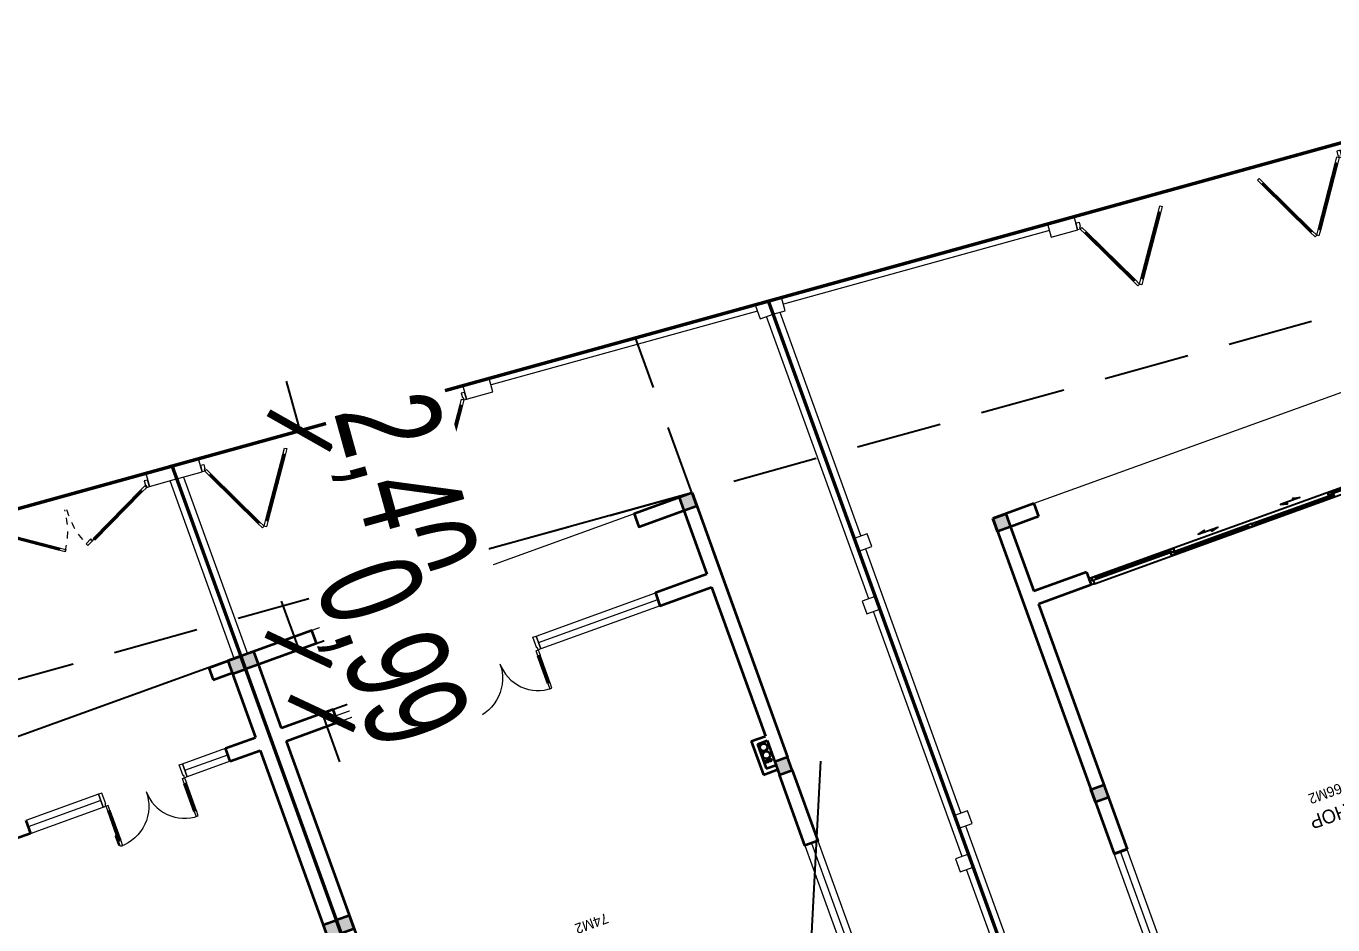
# Model space of a CAD drawing. Header units: metres. Extents: x 568336 to 569219, y 2065964 to 2066430.
# Drawn here: x 568559.38 to 568578.45, y 2066414.59 to 2066427.7 of the extents above; entities that cross this region are included whole.
import ezdxf

# ---------------------------------------------------------------- set-up
doc = ezdxf.new("R2010")
doc.units = ezdxf.units.M
doc.linetypes.add('$AUDIT_BAD_LTYPE2', pattern=[0])
doc.linetypes.add('HIDDEN', pattern=[0.375, 0.25, -0.125])
doc.layers.get('0').update_dxf_attribs({"linetype": 'CONTINUOUS'})
doc.layers.get('DEFPOINTS').update_dxf_attribs({"linetype": 'CONTINUOUS'})
for name, color, linetype, lineweight in [('-CONCRETE', 1, 'CONTINUOUS', 35), ('-DIM', 9, 'CONTINUOUS', 13), ('-DOOR', 137, 'CONTINUOUS', 9), ('-LINE1', 7, 'CONTINUOUS', 18), ('-WALL', 4, 'CONTINUOUS', 35), ('EC-Thiet bi', 8, 'CONTINUOUS', 25), ('TEXT25', 2, 'CONTINUOUS', 13)]:
    doc.layers.add(name, color=color, linetype=linetype, lineweight=lineweight)
for name, color, linetype in [('-RANH GIOI LO DAT', 12, 'CONTINUOUS'), ('APOLIC', 7, 'CONTINUOUS'), ('RANHGIOI', 2, 'HIDDEN')]:
    doc.layers.add(name, color=color, linetype=linetype)
doc.styles.add('KTHUOC', font='', dxfattribs={"width": 0.8})
doc.styles.add('SVN_AVO_thuong', font='')
doc.styles.add('T1', font='', dxfattribs={"height": 200})
doc.styles.get('KTHUOC').set_extended_font_data('.VnArial NarrowH')
doc.styles.get('SVN_AVO_thuong').set_extended_font_data('SVN-Avo')
doc.styles.get('T1').set_extended_font_data('VNgeometric Light')
doc.dimstyles.new('tien', dxfattribs={"dimscale": 0, "dimtxt": 1.5, "dimasz": 0.75, "dimexe": 0.45, "dimexo": 0, "dimgap": 0.25, "dimtad": 1, "dimzin": 1, "dimtxsty": 'KTHUOC', "dimblk1": 'ARCHTICK', "dimblk2": 'ARCHTICK', "dimsah": 1, "dimcen": 1, "dimdle": 0.45, "dimclrd": 37, "dimclre": 37, "dimclrt": 7, "dimaunit": 1, "dimadec": 0, "dimazin": 0, "dimtfac": 1, "dimtix": 1, "dimtofl": 0, "dimtmove": 2, "dimatfit": 3, "dimldrblk": 'ARCHTICK', "dimfxl": 1, "dimtfill": 1, "dimtolj": 1, "dimtzin": 1, "dimarcsym": 0})

# ---------------------------------------------------------------- blocks, each defined once
blk = doc.blocks.new('A$C5C575821')
at = {"layer": '-CONCRETE'}
h = blk.add_hatch(color=256, dxfattribs=at)
h.dxf.hatch_style = 1
h.paths.add_polyline_path([(0, 200), (0, 0), (200, 0), (200, 200)])
blk.add_lwpolyline([(0, 0), (200, 0), (200, 200), (0, 200)], close=True, dxfattribs=at)
blk = doc.blocks.new('*U43')
at = {"color": 8, "ltscale": 100}
for p, q in [((50, 100), (4969, 100)), ((50, 0), (4969, 0))]:
    blk.add_line(p, q, dxfattribs=at)
at = {"ltscale": 100}
for p, q in [((105, 45), (1245, 45)), ((1245, 10), (105, 10)), ((1315, 90), (2440, 90)), ((2440, 55), (1315, 55)), ((3704, 90), (2580, 90)), ((2580, 55), (3704, 55)), ((4914, 45), (3774, 45)), ((3774, 10), (4914, 10))]:
    blk.add_line(p, q, dxfattribs=at)
for points in [[(50, 100), (0, 100), (0, 0), (50, 0), (50, 10), (35, 10), (35, 45), (50, 45)], [(5019, 0), (4969, 0), (4969, 10), (4984, 10), (4984, 45), (4969, 45), (4969, 100), (5019, 100)]]:
    blk.add_lwpolyline(points, close=True)
for points in [[(105, 32), (95, 32), (95, 22), (105, 22), (105, 10), (35, 10), (35, 45), (105, 45)], [(1245, 90), (1315, 90), (1315, 77), (1305, 77), (1305, 67), (1315, 67), (1315, 55), (1245, 55)], [(1315, 10), (1245, 10), (1245, 22), (1255, 22), (1255, 32), (1245, 32), (1245, 45), (1315, 45)], [(2440, 67), (2450, 67), (2450, 77), (2440, 77), (2440, 90), (2510, 90), (2510, 55), (2440, 55)], [(2580, 67), (2570, 67), (2570, 77), (2580, 77), (2580, 90), (2510, 90), (2510, 55), (2580, 55)], [(3774, 90), (3704, 90), (3704, 77), (3714, 77), (3714, 67), (3704, 67), (3704, 55), (3774, 55)], [(3704, 10), (3774, 10), (3774, 22), (3764, 22), (3764, 32), (3774, 32), (3774, 45), (3704, 45)], [(4914, 32), (4924, 32), (4924, 22), (4914, 22), (4914, 10), (4984, 10), (4984, 45), (4914, 45)]]:
    blk.add_lwpolyline(points, close=True, dxfattribs=at)
at = {"color": 8, "ltscale": 100}
for points in [[(1255, 32), (1255, 22), (95, 22), (95, 32)], [(1305, 67), (1305, 77), (2450, 77), (2450, 67)], [(3714, 67), (3714, 77), (2570, 77), (2570, 67)], [(3764, 32), (3764, 22), (4924, 22), (4924, 32)]]:
    blk.add_lwpolyline(points, close=True, dxfattribs=at)
for points in [[(1822, -65), (1822, -90), (1722, -65), (2022, -65), (1922, -40), (1922, -65)], [(3197, -65), (3197, -90), (3297, -65), (2997, -65), (3097, -40), (3097, -65)]]:
    blk.add_lwpolyline(points)
blk = doc.blocks.new('CONG2')
at = {"layer": '-LINE1', "lineweight": 18}
blk.add_line((257137, -126793), (257137, -126693), dxfattribs=at)
at = {"ltscale": 100}
for p, q in [((255907, -126606), (256397, -125757)), ((256427, -125775), (255937, -126623)), ((256527, -125775), (257017, -126623)), ((257047, -126606), (256557, -125757))]:
    blk.add_line(p, q, dxfattribs=at)
at = {"color": 8, "ltscale": 100}
for points in [[(256412, -125755), (256421, -125760), (255921, -126626), (255912, -126621)], [(256541, -125755), (256533, -125760), (257033, -126626), (257041, -126621)]]:
    blk.add_lwpolyline(points, close=True, dxfattribs=at)
at = {"ltscale": 100}
for points in [[(256477, -125688), (256427, -125775), (256416, -125768), (256421, -125760), (256412, -125755), (256407, -125763), (256397, -125757), (256447, -125671)], [(256477, -125688), (256527, -125775), (256538, -125768), (256533, -125760), (256541, -125755), (256546, -125763), (256557, -125757), (256507, -125671)], [(255917, -126612), (255912, -126621), (255921, -126626), (255926, -126617), (255937, -126623), (255887, -126710), (255857, -126693), (255907, -126606)], [(257036, -126612), (257041, -126621), (257033, -126626), (257028, -126617), (257017, -126623), (257067, -126710), (257097, -126693), (257047, -126606)], [(257087, -126728), (257097, -126728), (257097, -126693), (257137, -126693), (257137, -126793), (257087, -126793)]]:
    blk.add_lwpolyline(points, close=True, dxfattribs=at)
blk = doc.blocks.new('M35-T1')
at = {"layer": '-DOOR'}
for p, q in [((200856, -1225150), (200856, -1226650)), ((194627, -1231855), (200319, -1231855))]:
    blk.add_line(p, q, dxfattribs=at)
blk.add_lwpolyline([(200757, -1226650), (200756, -1223150), (200956, -1223150), (200957, -1226650)], close=True, dxfattribs=at)
at = {"layer": '-LINE1'}
for points in [[(202856, -1227770), (202856, -1223770)], [(202856, -1232070), (202856, -1227970)], [(202856, -1235743), (202856, -1232270)], [(198750, -1235525), (202765, -1235836)]]:
    blk.add_lwpolyline(points, dxfattribs=at)
at = {"layer": '-LINE1', "ltscale": 10}
for points in [[(202756, -1227970), (202956, -1227970), (202956, -1227770), (202756, -1227770)], [(202756, -1232270), (202956, -1232270), (202956, -1232070), (202756, -1232070)], [(198344, -1235594), (198743, -1235625), (198758, -1235425), (198359, -1235395)], [(202757, -1235936), (202956, -1235951), (202960, -1235751), (202772, -1235736)]]:
    blk.add_lwpolyline(points, close=True, dxfattribs=at)
at = {"layer": '-RANH GIOI LO DAT', "linetype": 'HIDDEN', "ltscale": 10, "const_width": 50}
blk.add_lwpolyline([(193956, -1235254), (202956, -1235951), (202956, -1215170), (193956, -1215170)], close=True, dxfattribs=at)
at = {"layer": '-WALL'}
for p, q in [((200756, -1230455), (200756, -1226650)), ((200956, -1226650), (200756, -1226650)), ((200757, -1226650), (200957, -1226650)), ((200956, -1231855), (200956, -1226650)), ((199936, -1230455), (200756, -1230455)), ((199936, -1230655), (199936, -1230455)), ((199936, -1230655), (200756, -1230655)), ((200756, -1231663), (200756, -1230655)), ((200319, -1231655), (200756, -1231655)), ((200319, -1231855), (200956, -1231855))]:
    blk.add_line(p, q, dxfattribs=at)
blk.add_lwpolyline([(200319, -1231855), (200319, -1231655)], dxfattribs=at)
at = {"layer": '-DOOR', "xscale": -0.9999999999999996, "rotation": 355.5804241009333}
blk.add_blockref('CONG2', (460506, -1128585), dxfattribs=at)
at = {"layer": '-DOOR', "rotation": 355.5775903479348}
blk.add_blockref('CONG2', (-48243, -1089252), dxfattribs=at)
at = {"layer": '-WALL', "xscale": -0.9999999999999997}
for p in [(200956, -1227650), (200956, -1231855)]:
    blk.add_blockref('A$C5C575821', p, dxfattribs=at)
at = {"layer": 'EC-Thiet bi', "xscale": -0.9999999999999997}
blk.add_blockref('*U43', (199936, -1230555), dxfattribs=at)
at = {"layer": 'TEXT25'}
for s, height, style, p in [('SHOP', 200, 'SVN_AVO_thuong', (197350, -1226198)), ('66M2', 150, 'T1', (197510, -1226504))]:
    blk.add_text(s, height=height, rotation=0, dxfattribs=dict(at, style=style)).set_placement(p)
blk = doc.blocks.new('*U52')
for points in [[(22, 564), (22, 734), (50, 734), (50, 706), (27, 706), (27, 564)], [(0, 0), (50, 0), (50, -40), (60, -40), (60, -246), (0, -246)], [(1599, 0), (1549, 0), (1549, -40), (1539, -40), (1539, -246), (1599, -246)]]:
    blk.add_lwpolyline(points, close=True)
for points in [[(50, 670), (90, 670), (90, 770), (50, 770), (50, 670)], [(1549, 629), (1509, 629), (1509, 729), (1549, 729), (1549, 629)], [(50, 673), (50, 100)], [(1549, 632), (1549, 100)], [(50, 100), (90, 100), (90, 0), (50, 0), (50, 100)], [(1549, 100), (1509, 100), (1509, 0), (1549, 0), (1549, 100)]]:
    blk.add_lwpolyline(points)
at = {"ltscale": 0.3}
for points in [[(820, 0, 0.414214), (50, 770, 0.414214)], [(820, 0, -0.414214), (1549, 729, -0.414214)]]:
    blk.add_lwpolyline(points, format="xyb", dxfattribs=at)
at = {"layer": 'APOLIC', "linetype": '$AUDIT_BAD_LTYPE2'}
for p, q in [((70, 100), (70, 670)), ((90, 670), (90, 100)), ((1509, 629), (1509, 100)), ((1529, 100), (1529, 629))]:
    blk.add_line(p, q, dxfattribs=at)
blk = doc.blocks.new('cong 2 canh')
at = {"ltscale": 100}
for p, q in [((547984, -107651), (547135, -108141)), ((547153, -108172), (548002, -107682)), ((549365, -108172), (548516, -107682)), ((548534, -107651), (549382, -108141))]:
    blk.add_line(p, q, dxfattribs=at)
at = {"color": 8, "ltscale": 100}
for points in [[(548004, -107666), (547999, -107657), (547133, -108157), (547138, -108166)], [(548514, -107666), (548519, -107657), (549385, -108157), (549380, -108166)]]:
    blk.add_lwpolyline(points, close=True, dxfattribs=at)
at = {"ltscale": 100}
for points in [[(548103, -107601), (548016, -107651), (548022, -107662), (548031, -107657), (548036, -107666), (548027, -107671), (548034, -107682), (548120, -107632)], [(548447, -107601), (548534, -107651), (548527, -107662), (548519, -107657), (548514, -107666), (548522, -107671), (548516, -107682), (548430, -107632)], [(547059, -108226), (547049, -108226), (547049, -108191), (547009, -108191), (547009, -108291), (547059, -108291)], [(547147, -108161), (547138, -108166), (547133, -108157), (547142, -108152), (547135, -108141), (547049, -108191), (547066, -108222), (547153, -108172)], [(549371, -108161), (549380, -108166), (549385, -108157), (549376, -108152), (549382, -108141), (549469, -108191), (549451, -108222), (549365, -108172)], [(549459, -108226), (549469, -108226), (549469, -108191), (549509, -108191), (549509, -108291), (549459, -108291)]]:
    blk.add_lwpolyline(points, close=True, dxfattribs=at)
at = {"color": 8, "linetype": 'HIDDEN', "ltscale": 10}
for centre, start, end in [((547081, -108191), 0, 30), ((549469, -108191), 150, 180)]:
    blk.add_arc(centre, 1180, start, end, dxfattribs=at)
blk = doc.blocks.new('M13-T1')
at = {"layer": '-DOOR'}
for points in [[(194617, -566796), (195287, -566796), (195287, -566996), (194617, -566996)], [(197717, -566796), (196587, -566796), (196587, -566996), (197717, -566996)]]:
    blk.add_lwpolyline(points, close=True, dxfattribs=at)
for points in [[(195287, -566896), (194617, -566896)], [(196587, -566896), (197717, -566896)]]:
    blk.add_lwpolyline(points, dxfattribs=at)
at = {"layer": '-LINE1', "linetype": 'Continuous', "ltscale": 10}
for points in [[(194054, -568184), (194050, -570940)], [(194449, -568184), (198335, -568187)]]:
    blk.add_lwpolyline(points, dxfattribs=at)
blk.add_lwpolyline([(193950, -571133), (194349, -571164), (194364, -570965), (193952, -570934)], close=True, dxfattribs=at)
at = {"layer": '-RANH GIOI LO DAT', "linetype": 'HIDDEN', "ltscale": 10, "const_width": 50}
blk.add_lwpolyline([(193950, -571133), (199965, -571599), (204950, -566985), (204950, -549656), (193950, -549656)], close=True, dxfattribs=at)
at = {"layer": '-WALL'}
for p, q in [((193954, -568184), (193954, -553183)), ((194154, -566796), (194154, -559383)), ((194617, -566796), (194154, -566796)), ((194617, -566796), (194617, -566996)), ((197717, -566996), (197717, -566796)), ((197717, -566796), (200040, -566796)), ((194154, -567999), (194154, -566996)), ((194617, -566996), (194154, -566996)), ((194449, -567999), (194154, -567999)), ((194449, -568184), (194449, -567999)), ((194449, -568184), (193954, -568184))]:
    blk.add_line(p, q, dxfattribs=at)
at = {"layer": '-DOOR', "xscale": -0.8130081300813008, "yscale": 0.8130081300813009, "zscale": 0.8130081300813009, "rotation": 359.9999999999995}
blk.add_blockref('*U52', (196587, -566796), dxfattribs=at)
at = {"layer": '-LINE1', "rotation": 355.5747452253066}
blk.add_blockref('cong 2 canh', (-342666, -420890), dxfattribs=at)
at = {"layer": '-WALL'}
for p in [(193954, -564083), (193954, -568184)]:
    blk.add_blockref('A$C5C575821', p, dxfattribs=at)
blk = doc.blocks.new('M14-T1')
at = {"layer": '-CONCRETE'}
for centre, radius in [((196538.647, -631078.604, 0), 55), ((196507.82, -630988.107, 0), 13), ((196549.569, -630988.107, 0), 13), ((196587.839, -630988.107, 0), 13), ((196538.647, -631199.446, 0), 55)]:
    blk.add_circle(centre, radius, dxfattribs=at)
at = {"layer": '-DOOR'}
for points in [[(196259.502, -629645.562), (196258.686, -628145.266)], [(196359.502, -629645.562), (196358.686, -628145.266)], [(196459.502, -629645.454), (196458.686, -628145.157)], [(199108.785, -633754.304), (197258.785, -633754.304)], [(202258.785, -633754.304), (200408.785, -633754.304)], [(197158.785, -635044.243), (202158.136, -635045.841)]]:
    blk.add_lwpolyline(points, dxfattribs=at)
for points in [[(197258.785, -633654.286), (199108.785, -633654.286), (199108.785, -633854.322), (197258.785, -633854.322)], [(200408.785, -633654.286), (202258.785, -633654.286), (202258.785, -633854.322), (200408.785, -633854.322)]]:
    blk.add_lwpolyline(points, close=True, dxfattribs=at)
at = {"layer": '-LINE1', "linetype": 'Continuous', "ltscale": 10}
for points in [[(194358.785, -624716.733), (194358.785, -628516.733)], [(194358.785, -628716.733), (194358.785, -632516.733)], [(194358.785, -632716.733), (194358.785, -637097.641)], [(203159.38, -637786.772), (203158.785, -635045.243)], [(194458.785, -637212.82), (198481.124, -637524.105)]]:
    blk.add_lwpolyline(points, dxfattribs=at)
for points in [[(194258.785, -628716.733), (194458.785, -628716.733), (194458.785, -628516.733), (194258.785, -628516.733)], [(194258.785, -632716.733), (194458.785, -632716.733), (194458.785, -632516.733), (194258.785, -632516.733)], [(194258.785, -637297.641), (194458.785, -637297.641), (194458.785, -637097.641), (194258.785, -637097.641)], [(198473.545, -637622.031), (198872.353, -637652.894), (198887.785, -637453.491), (198488.977, -637422.627)], [(202859.978, -637963.28), (203258.785, -637994.144), (203258.212, -637794.74), (202875.41, -637763.877)]]:
    blk.add_lwpolyline(points, close=True, dxfattribs=at)
at = {"layer": '-RANH GIOI LO DAT', "linetype": 'HIDDEN', "ltscale": 10, "const_width": 50}
blk.add_lwpolyline([(194258.785, -637297.641), (203258.785, -637994.144), (203258.785, -616516.733), (194258.785, -616516.733)], close=True, dxfattribs=at)
at = {"layer": '-WALL'}
for p, q in [((203060.008, -633654.934), (203058.764, -624244.968)), ((196678.785, -630824.804), (196458.785, -630824.804)), ((196608.785, -630894.804), (196458.785, -630894.804)), ((196608.785, -631274.804), (196608.785, -630894.804)), ((196678.785, -631344.804), (196678.785, -630824.804)), ((196608.785, -631274.804), (196458.785, -631274.804)), ((196678.785, -631344.804), (196458.785, -631344.804))]:
    blk.add_line(p, q, dxfattribs=at)
at = {"layer": '-WALL', "linetype": 'Continuous', "ltscale": 10}
for p, q in [((203258.604, -624244.968), (203258.136, -635045.243)), ((196258.785, -635045.243), (196258.785, -630944.804)), ((196458.785, -631274.804), (196458.785, -630944.804)), ((196458.785, -633655.535), (196458.785, -631344.804)), ((196458.785, -634845.456), (196458.785, -633856.133)), ((203058.785, -633855.535), (203058.13, -634845.243))]:
    blk.add_line(p, q, dxfattribs=at)
at = {"layer": '-WALL'}
for points in [[(196258.785, -630744.804), (196258.785, -629644.992), (196459.502, -629644.883), (196458.785, -630744.804)], [(196458.785, -633856.133), (197258.785, -633854.322), (197258.785, -633655.535), (196458.785, -633655.535)], [(203058.785, -633654.937), (202258.785, -633656.748), (202258.785, -633855.535), (203058.785, -633855.535)], [(196258.785, -635045.243), (197158.785, -635044.243), (197158.785, -634845.456), (196458.785, -634845.456)], [(203058.136, -634845.243), (202158.136, -634847.054), (202158.136, -635045.841), (203258.136, -635045.889)]]:
    blk.add_lwpolyline(points, dxfattribs=at)
at = {"layer": '-DOOR', "xscale": -0.8130081300813008, "yscale": 0.8130081300813009, "zscale": 0.8130081300813009, "rotation": 359.9999999999995}
blk.add_blockref('*U52', (200408.785, -633654.286), dxfattribs=at)
at = {"layer": '-DOOR', "xscale": -1, "rotation": 355.502831165787}
blk.add_blockref('CONG2', (465167.35, -531313.051), dxfattribs=at)
at = {"layer": '-DOOR', "rotation": 355.5503394237752}
blk.add_blockref('CONG2', (-43657.621, -491503.678), dxfattribs=at)
at = {"layer": '-WALL'}
for p in [(196258.788, -630944.804), (203058.788, -630944.804), (196258.788, -635045.243), (203058.138, -635045.243)]:
    blk.add_blockref('A$C5C575821', p, dxfattribs=at)
at = {"layer": 'TEXT25', "style": 'T1'}
blk.add_text('74M2', height=150, rotation=360, dxfattribs=at).set_placement((199521.126, -629709.032))
blk = doc.blocks.new('_ArchTick')
at = {"color": 0, "linetype": 'ByBlock', "const_width": 0.15}
blk.add_lwpolyline([(-0.5, -0.5), (0.5, 0.5)], dxfattribs=at)
blk = doc.blocks.new('*D194')
at = {"color": 37, "lineweight": -2, "transparency": 16777216}
for p, q in [((568568.453, 2066423.202), (568562.944, 2066421.679)), ((568563.378, 2066421.799), (568563.178, 2066422.522)), ((568569.093, 2066420.889), (568563.584, 2066419.366)), ((568564.018, 2066419.485), (568564.218, 2066418.763))]:
    blk.add_line(p, q, dxfattribs=at)
at = {"layer": 'DEFPOINTS', "color": 0, "transparency": 16777216}
for p in [(568568.453, 2066423.202), (568563.378, 2066421.799), (568569.093, 2066420.889)]:
    blk.add_point(p, dxfattribs=at)
at = {"color": 37, "lineweight": -2, "transparency": 16777216, "xscale": 0.75, "yscale": 0.75, "zscale": 0.75}
for p, rotation in [((568563.378, 2066421.799), 285.459024082149), ((568564.018, 2066419.485), 105.4590240821489)]:
    blk.add_blockref('_ArchTick', p, dxfattribs=dict(at, rotation=rotation))
at = {"color": 7, "transparency": 16777216, "insert": (568564.808, 2066420.949), "char_height": 1.5, "attachment_point": 5, "rotation": 285.459, "style": 'KTHUOC', "bg_fill": 3, "box_fill_scale": 1.1, "bg_fill_color": 256, "bg_fill_true_color": 13158600, "bg_fill_transparency": 0}
blk.add_mtext('\\A1;2,40 ', dxfattribs=at)
blk = doc.blocks.new('*D196')
at = {"color": 37, "lineweight": -2, "transparency": 16777216}
for p, q in [((568562.509, 2066418.508), (568553.195, 2066415.139)), ((568553.465, 2066415.716), (568558.873, 2066400.763)), ((568567.611, 2066404.402), (568558.297, 2066401.033))]:
    blk.add_line(p, q, dxfattribs=at)
at = {"layer": 'DEFPOINTS', "color": 0, "transparency": 16777216}
for p in [(568562.509, 2066418.508), (568567.611, 2066404.402), (568558.72, 2066401.186)]:
    blk.add_point(p, dxfattribs=at)
at = {"color": 37, "lineweight": -2, "transparency": 16777216, "xscale": 0.75, "yscale": 0.75, "zscale": 0.75}
for p, rotation in [((568553.618, 2066415.293), 109.8842788538421), ((568558.72, 2066401.186), 289.8842788538421)]:
    blk.add_blockref('_ArchTick', p, dxfattribs=dict(at, rotation=rotation))
at = {"color": 7, "transparency": 16777216, "insert": (568557.252, 2066408.631), "char_height": 1.5, "attachment_point": 5, "rotation": 289.8843, "style": 'KTHUOC', "bg_fill": 3, "box_fill_scale": 1.1, "bg_fill_color": 256, "bg_fill_true_color": 13158600, "bg_fill_transparency": 0}
blk.add_mtext('\\A1;15,00 ', dxfattribs=at)
blk = doc.blocks.new('*D208')
at = {"color": 37, "lineweight": -2, "transparency": 16777216}
for p, q in [((568563.361, 2066418.604), (568563.106, 2066419.309)), ((568563.192, 2066418.543), (568563.784, 2066418.757)), ((568563.529, 2066417.611), (568564.121, 2066417.826)), ((568563.698, 2066417.672), (568563.953, 2066416.967))]:
    blk.add_line(p, q, dxfattribs=at)
at = {"layer": 'DEFPOINTS', "color": 0, "transparency": 16777216}
blk.add_point((568563.192, 2066418.543), dxfattribs=at)
at = {"color": 37, "lineweight": -2, "transparency": 16777216, "xscale": 0.75, "yscale": 0.75, "zscale": 0.75}
for p, rotation in [((568563.361, 2066418.604), 289.8842788499547), ((568563.698, 2066417.672), 109.8842788499547)]:
    blk.add_blockref('_ArchTick', p, dxfattribs=dict(at, rotation=rotation))
at = {"color": 7, "transparency": 16777216, "insert": (568564.612, 2066418.53), "char_height": 1.5, "attachment_point": 5, "rotation": 289.8843, "style": 'KTHUOC', "bg_fill": 3, "box_fill_scale": 1.1, "bg_fill_color": 256, "bg_fill_true_color": 13158600, "bg_fill_transparency": 0}
blk.add_mtext('\\A1;0,99 ', dxfattribs=at)
at = {"layer": 'DEFPOINTS', "color": 0, "transparency": 16777216}
for p in [(568563.529, 2066417.611), (568563.698, 2066417.672)]:
    blk.add_point(p, dxfattribs=at)

msp = doc.modelspace()

# ---------------------------------------------------------------- block references
at = {"layer": '-DIM', "xscale": 0.001, "yscale": 0.001, "zscale": 0.001, "rotation": 199.8842788561467}
msp.add_blockref('M35-T1', (569181.44, 2065330.453), dxfattribs=at)
at = {"layer": '-WALL', "color": 2, "true_color": 0xf1eb1f, "xscale": 0.001, "yscale": 0.001, "zscale": 0.001, "rotation": 199.884278854094}
msp.add_blockref('M13-T1', (568938.151, 2065950.165), dxfattribs=at)

# ---------------------------------------------------------------- next in the draw order: block references
at = {"layer": '-WALL', "color": 2, "true_color": 0xf1eb1f, "xscale": 0.001, "yscale": 0.001, "zscale": 0.001, "rotation": 199.8842788559699}
msp.add_blockref('M14-T1', (568969.646, 2065890.457), dxfattribs=at)

# ---------------------------------------------------------------- next in the draw order: linework, layer by layer
at = {"color": 2}
msp.add_lwpolyline([(568568.148, 2066411.969), (568570.568, 2066409.173), (568570.974, 2066416.977)], dxfattribs=at)
at = {"layer": 'RANHGIOI', "color": 12, "ltscale": 5}
for p, q in [((568584.725, 2066427.702), (568548.393, 2066417.654)), ((568585.365, 2066425.389), (568549.032, 2066415.341)), ((568569.813, 2066418.905), (568568.272, 2066423.152))]:
    msp.add_line(p, q, dxfattribs=at)

# ---------------------------------------------------------------- next in the draw order: dimensions: what is measured, and where the dimension line sits
for p1, p2, distance, picture, middle in [((568569.093, 2066420.889), (568568.453, 2066423.202), 5.266, '*D194', (568564.808, 2066420.949)), ((568562.509, 2066418.508), (568567.611, 2066404.402), -9.455, '*D196', (568557.252, 2066408.631))]:
    dim = msp.add_aligned_dim(p1=p1, p2=p2, distance=distance, dimstyle='tien', override={"dimscale": 1, "dimpost": ' '})
    dim.commit()
    dim.dimension.update_dxf_attribs({"geometry": picture, "text_midpoint": middle})

# ---------------------------------------------------------------- next in the draw order: dimensions: what is measured, and where the dimension line sits
dim = msp.add_aligned_dim(p1=(568563.192, 2066418.543), p2=(568563.529, 2066417.611), distance=0.18, dimstyle='tien', override={"dimscale": 1, "dimpost": ' '})
dim.commit()
dim.dimension.update_dxf_attribs({"geometry": '*D208', "text_midpoint": (568564.612, 2066418.53)})

doc.saveas('drawing.dxf')
